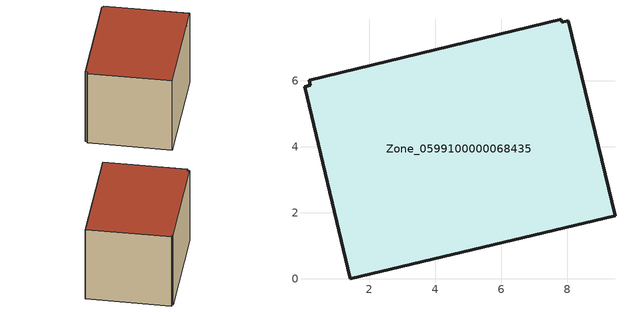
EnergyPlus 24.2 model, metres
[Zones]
Zone_0599100000068435
 floor ground (C_G): 8.03,7.83 9.45,1.91 1.43,0 0.04,5.82 0.21,5.87 0.17,6.02 7.82,7.87 7.84,7.78 z0
 wall outside (C_F): 9.45,1.91 8.03,7.83 7.84,7.78 7.82,7.87 0.17,6.02 0.21,5.87 0.04,5.82 1.43,0 9.45,1.91 z0:5.9
 roof outside (C_R): 7.84,7.78 7.82,7.87 0.17,6.02 0.21,5.87 0.04,5.82 1.43,0 9.45,1.91 8.03,7.83 z5.9
[BUILDING]
Pand.0599100000068435: North Axis=0; Terrain=City; Loads Convergence Tolerance Value=0.04; Temperature Convergence Tolerance Value=0.4; Solar Distribution=FullExterior; Maximum Number of Warmup Days=25; Minimum Number of Warmup Days=1
[Site:Location]
Rotterdam.The.Hague.AP_ZH_NLD Design_Conditions: Latitude=51.96; Longitude=4.45; Time Zone=1; Elevation=-4.5
[SITE:GROUNDTEMPERATURE:BUILDINGSURFACE]
18, 18, 18, 18, 18, 18, 18, 18, 18, 18, 18, 18
[MATERIAL] Thermal Absorptance=0.9; Solar Absorptance=0.7; Visible Absorptance=0.7
Name | Roughness | Thickness | Conductivity | Density | Specific Heat
G.TC.1965-1974 | MediumSmooth | 0.15 | 0.882353 | 540 | 1210
F.TC.1965-1974 | Rough | 0.3 | 0.697674 | 1920 | 840
R.TC.1965-1974 | MediumRough | 0.2 | 0.232558 | 1500 | 1000
[CONSTRUCTION]
C_G: G.TC.1965-1974
C_F: F.TC.1965-1974
C_R: R.TC.1965-1974
[ZONE]
Zone_0599100000068435: Type=1; Multiplier=1; Ceiling Height=Autocalculate; Volume=Autocalculate; Floor Area=autocalculate; Part of Total Floor Area=Yes
[ZONEINFILTRATION:DESIGNFLOWRATE]
Infil_Zone_0599100000068435: Zone or ZoneList or Space or SpaceList=Zone_0599100000068435; Schedule=AlwaysOn; Design Flow Rate Calculation Method=Flow/Area; Flow Rate per Floor Area=0.003; Constant Term Coefficient=1; Temperature Term Coefficient=0; Velocity Term Coefficient=0; Velocity Squared Term Coefficient=0
[HVACTEMPLATE:ZONE:IDEALLOADSAIRSYSTEM]
Zone_0599100000068435: Maximum Heating Supply Air Temperature=50; Minimum Cooling Supply Air Temperature=13; Maximum Heating Supply Air Humidity Ratio=0.0156; Minimum Cooling Supply Air Humidity Ratio=0.0077; Heating Limit=NoLimit; Cooling Limit=NoLimit; Dehumidification Control Type=ConstantSensibleHeatRatio; Cooling Sensible Heat Ratio=0.7; Dehumidification Setpoint=60; Humidification Control Type=None; Humidification Setpoint=30; Outdoor Air Method=None; Outdoor Air Flow Rate per Person=0.00944; Outdoor Air Flow Rate per Zone Floor Area=0; Outdoor Air Flow Rate per Zone=0; Demand Controlled Ventilation Type=None; Outdoor Air Economizer Type=NoEconomizer; Heat Recovery Type=None; Sensible Heat Recovery Effectiveness=0.7; Latent Heat Recovery Effectiveness=0.65
[ZONECONTROL:THERMOSTAT]
ThermostatControl_Zone_0599100000068435: Zone or ZoneList=Zone_0599100000068435; Control Type Schedule=DualSetpointControlType; Control 1=Thermostat_Zone_0599100000068435; Temperature Difference Between Cutout And Setpoint=0
[THERMOSTATSETPOINT:DUALSETPOINT]
Thermostat_Zone_0599100000068435: Heating Setpoint Temperature Schedule=HeatingSetpoint_Zone_0599100000068435; Cooling Setpoint Temperature Schedule=CoolingSetpoint_Zone_0599100000068435
[SCHEDULE:COMPACT]
HeatingSetpoint_Zone_0599100000068435: Through: 12/31, For: AllDays, Until: 24:00, 21
CoolingSetpoint_Zone_0599100000068435: Through: 12/31, For: AllDays, Until: 24:00, 24
DualSetpointControlType: Through: 12/31, For: AllDays, Until: 24:00, 4
AlwaysOn: Through: 12/31, For: AllDays, Until: 24:00, 1
